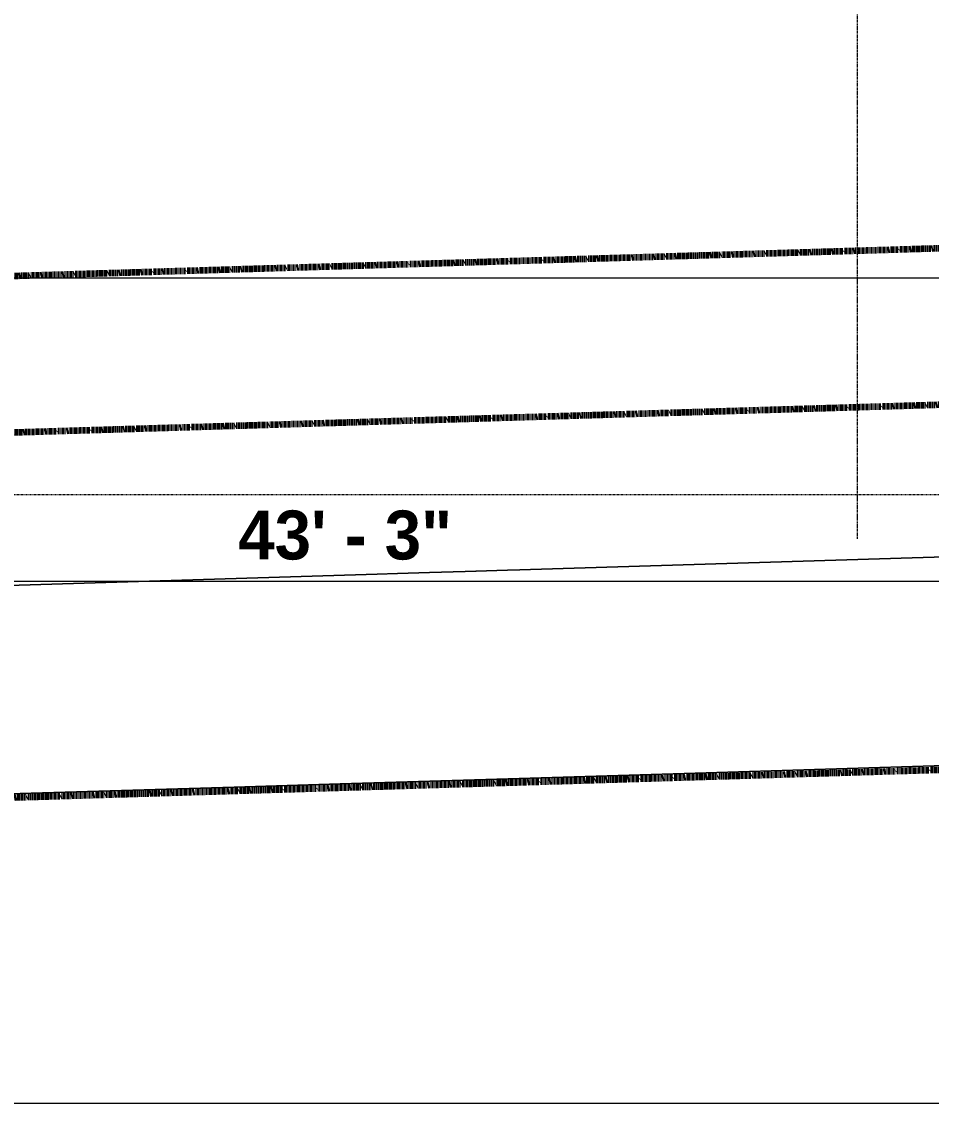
# Model space of a CAD drawing. Header units: inches. Extents: x -4292 to -464, y 9706 to 12474.
# Drawn here: x -3673.5 to -3464.3, y 9706.2 to 9955.2 of the extents above; entities that cross this region are included whole.
import ezdxf

# ---------------------------------------------------------------- set-up
doc = ezdxf.new("R2010")
doc.units = ezdxf.units.IN
doc.header["$MEASUREMENT"] = 0
for name, pattern in [('Aligning Line 1_8_', [0.25, 0.125, -0.125]), ('Double Dash 3_8_', [1, 0.375, -0.125, 0.125, -0.125, 0.125, -0.125]), ('Grid Line 1_2_', [0.875, 0.5, -0.125, 0.125, -0.125])]:
    doc.linetypes.add(name, pattern=pattern)
for name, color, linetype, lineweight in [('A-ANNO-DIMS', 211, 'Continuous', 9), ('A-ANNO-DIMS-120', 211, 'Continuous', 9), ('C-PROP-LINE-1', 170, 'Double Dash 3_8_', 140), ('C-TOPO', 7, 'Continuous', 9), ('G-ANNO-SYMB', 111, 'Aligning Line 1_8_', 9), ('G-ANNO-SYMB-1', 147, 'Aligning Line 1_8_', 9), ('S-GRID-1', 1, 'Grid Line 1_2_', 9)]:
    doc.layers.add(name, color=color, linetype=linetype, lineweight=lineweight)
doc.styles.add('Century Gothic_B', font='GOTHICB.TTF', dxfattribs={"height": 11.25})
doc.dimstyles.new('OD__1__Tol__', dxfattribs={"dimscale": 12, "dimtxt": 11.746893, "dimasz": 1.25, "dimexe": 0.9375, "dimexo": 0.625, "dimgap": 0.15625, "dimtad": 1, "dimdec": 0, "dimzin": 3, "dimdsep": 46, "dimlunit": 4, "dimtxsty": 'Century Gothic_B', "dimblk1": 'OBLIQUE', "dimblk2": 'OBLIQUE', "dimsah": 1, "dimcen": 0.09, "dimdle": 0.9375, "dimazin": 0, "dimtfac": 1, "dimtdec": 4, "dimtix": 1, "dimtmove": 0, "dimatfit": 3, "dimfxl": 1, "dimtvp": 1, "dimtfill": 1, "dimfrac": 2, "dimtolj": 1, "dimtzin": 0, "dimarcsym": 2})

# ---------------------------------------------------------------- blocks, each defined once
blk = doc.blocks.new('DIMBLOCK53-FLOOR PLAN - 2ND FLOOR')
at = {"layer": 'A-ANNO-DIMS-120'}
for p, q in [((-3338.72, 9981.31), (-3338.72, 9815.16)), ((-3338.72, 9826.41), (-3338.72, 9981.31)), ((-3857.97, 9977.13), (-3857.97, 9815.16)), ((-3857.97, 9826.41), (-3857.97, 9977.13)), ((-3869.22, 9826.41), (-3338.72, 9826.41))]:
    blk.add_line(p, q, dxfattribs=at)
at = {"layer": 'A-ANNO-DIMS-120', "lineweight": 50}
for p, q in [((-3857.97, 9826.41), (-3850.47, 9833.91)), ((-3338.72, 9826.41), (-3331.22, 9833.91)), ((-3857.97, 9826.41), (-3865.47, 9818.91)), ((-3338.72, 9826.41), (-3346.22, 9818.91))]:
    blk.add_line(p, q, dxfattribs=at)
at = {"layer": 'A-ANNO-DIMS-120', "color": 0, "insert": (-3623.71, 9842.7), "char_height": 11.25, "width": 60.8601, "attachment_point": 1, "line_spacing_factor": 0.984502, "style": 'Century Gothic_B', "bg_fill": 3, "box_fill_scale": 1.25, "bg_fill_color": 256, "bg_fill_true_color": 13158600, "bg_fill_transparency": 0}
blk.add_mtext('43\' - 3"', dxfattribs=at)
blk = doc.blocks.new('_Oblique')
at = {"color": 0, "linetype": 'ByBlock', "lineweight": -2}
blk.add_line((-0.5, -0.5), (0.5, 0.5), dxfattribs=at)

msp = doc.modelspace()

# ---------------------------------------------------------------- linework, layer by layer
at = {"layer": 'C-TOPO'}
for p, q in [((-2768.6917, 9805.1755), (-3518.6041, 9782.2742)), ((-3518.6041, 9782.2742), (-2768.6917, 9805.1755)), ((-3561.6317, 9780.9602), (-3600.2754, 9779.7803)), ((-3600.2754, 9779.7803), (-3561.6317, 9780.9602)), ((-3518.6041, 9782.2742), (-3561.6317, 9780.9602)), ((-3561.6317, 9780.9602), (-3518.6041, 9782.2742)), ((-3624.627, 9779.0369), (-3849.2823, 9772.1755)), ((-3849.2823, 9772.1755), (-3624.627, 9779.0369)), ((-3600.2754, 9779.7803), (-3624.627, 9779.0369)), ((-3624.627, 9779.0369), (-3600.2754, 9779.7803))]:
    msp.add_line(p, q, dxfattribs=at)
at = {"layer": 'G-ANNO-SYMB'}
msp.add_line((-1875.4984, 9706.2403), (-4111.3223, 9706.2403), dxfattribs=at)
at = {"layer": 'G-ANNO-SYMB-1'}
for p, q in [((-583.0423, 9706.2403), (-4111.3223, 9706.2403)), ((-1910.9564, 9706.2403), (-4071.9645, 9706.2403))]:
    msp.add_line(p, q, dxfattribs=at)

# ---------------------------------------------------------------- dimensions: what is measured, and where the dimension line sits
at = {"layer": 'A-ANNO-DIMS'}
dim = msp.add_linear_dim(base=(-3338.7237, 9826.4063), p1=(-3857.9737, 9984.6269), p2=(-3338.7237, 9988.8144), dimstyle='OD__1__Tol__', override={"dimpost": '<>', "dimfxl": 519.266885}, dxfattribs=at)
dim.commit()
dim.dimension.update_dxf_attribs({"geometry": 'DIMBLOCK53-FLOOR PLAN - 2ND FLOOR', "text_midpoint": (-3598.3487, 9834.1893)})

# ---------------------------------------------------------------- next in the draw order: linework, layer by layer
at = {"layer": 'C-PROP-LINE-1'}
for p, q in [((-3867.1223, 9890.9791), (-720.7638, 9985.1723)), ((-3927.0955, 9853.1675), (-684.3203, 9950.2472)), ((-3987.0062, 9767.3363), (-599.2855, 9868.7552))]:
    msp.add_line(p, q, dxfattribs=at)
at = {"layer": 'C-TOPO'}
for p, q in [((-3629.1958, 9896.1892), (-3824.3236, 9896.1892)), ((-3628.4901, 9896.1892), (-3629.1958, 9896.1892)), ((-3623.7133, 9896.1892), (-3628.4901, 9896.1892)), ((-3619.8263, 9896.1892), (-3623.7133, 9896.1892)), ((-3561.1754, 9896.1892), (-3619.8263, 9896.1892)), ((-2700.0381, 9896.1892), (-3561.1754, 9896.1892)), ((-3571.559, 9828.6797), (-3329.1237, 9836.083)), ((-3329.1237, 9836.083), (-3571.559, 9828.6797)), ((-3855.7635, 9820.0005), (-3591.7592, 9828.063)), ((-3591.7592, 9828.063), (-3855.7635, 9820.0005)), ((-3591.7592, 9828.063), (-3587.1193, 9828.2043)), ((-3587.1193, 9828.2043), (-3591.7592, 9828.063)), ((-3587.1193, 9828.2043), (-3579.757, 9828.4292)), ((-3579.757, 9828.4292), (-3587.1193, 9828.2043)), ((-3579.757, 9828.4292), (-3571.559, 9828.6797)), ((-3571.559, 9828.6797), (-3579.757, 9828.4292))]:
    msp.add_line(p, q, dxfattribs=at)
at = {"layer": 'G-ANNO-SYMB-1'}
msp.add_line((-1813.5229, 9846.2766), (-4009.5295, 9846.2766), dxfattribs=at)
at = {"layer": 'S-GRID-1'}
msp.add_line((-3481.3237, 9836.1797), (-3481.3237, 12413.7371), dxfattribs=at)

doc.saveas('drawing.dxf')
